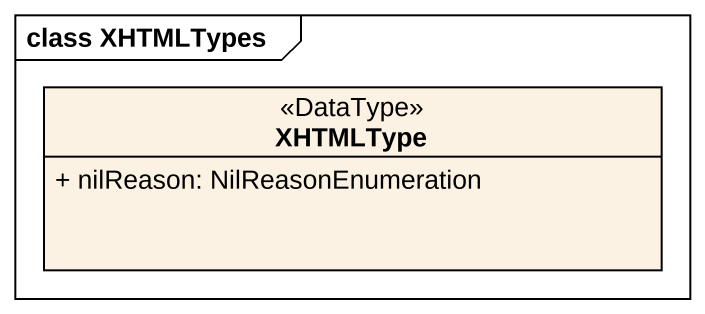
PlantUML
@startuml
mainframe class XHTMLTypes
hide circle
hide empty members
skinparam classAttributeIconSize 0
class XHTMLType <<DataType>> {
  + nilReason: NilReasonEnumeration
}
@enduml
